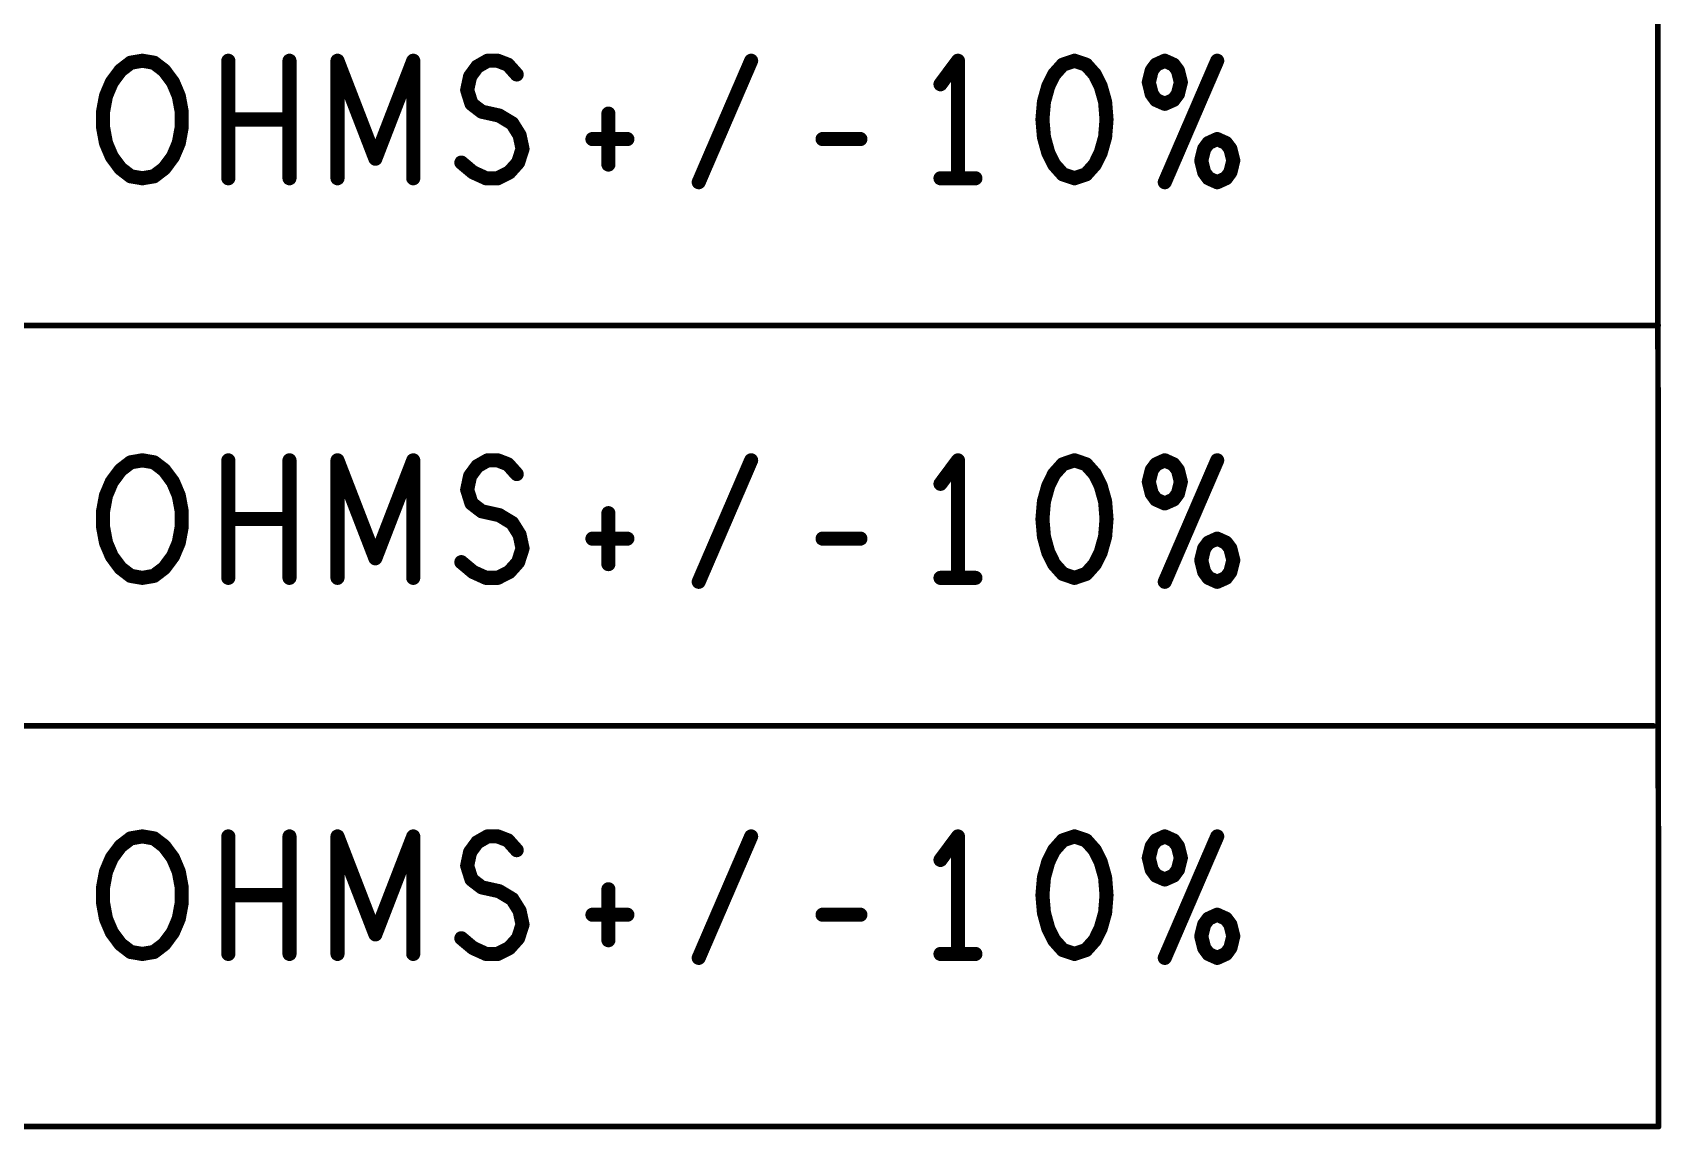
# Model space of a CAD drawing. Extents: x -14.2 to 19.9, y -5.2 to 16.9.
# Drawn here: x -3.717 to -1.984, y -0.942 to 0.225 of the extents above; entities that cross this region are included whole.
import ezdxf

# ---------------------------------------------------------------- set-up
doc = ezdxf.new("R2010")
doc.units = 0
doc.layers.get('0').update_dxf_attribs({"linetype": 'CONTINUOUS'})
doc.layers.add('FAB', color=2, linetype='CONTINUOUS')

# ---------------------------------------------------------------- blocks, each defined once
blk = doc.blocks.new('ROUND_1')
at = {"const_width": 0.003}
blk.add_lwpolyline([(-0.0015, 0, 1), (0.0015, 0, 1)], format="xyb", close=True, dxfattribs=at)
blk = doc.blocks.new('ROUND_105')
at = {"const_width": 0.0075}
blk.add_lwpolyline([(-0.00375, 0, 1), (0.00375, 0, 1)], format="xyb", close=True, dxfattribs=at)

msp = doc.modelspace()

# ---------------------------------------------------------------- linework, layer by layer
at = {"layer": 'FAB'}
for points, const_width in [([(-1.9887, 1.2985), (-1.987, -0.9385)], 0.006), ([(-3.6331, 0.1722), (-3.6238, 0.1847)], 0.015), ([(-3.6238, 0.1847), (-3.613, 0.193)], 0.015), ([(-3.613, 0.193), (-3.6006, 0.1951)], 0.015), ([(-3.6006, 0.1951), (-3.5882, 0.193)], 0.015), ([(-3.5882, 0.193), (-3.5773, 0.1847)], 0.015), ([(-3.5773, 0.1847), (-3.568, 0.1722)], 0.015), ([(-3.5091, 0.0701), (-3.5091, 0.1951)], 0.015), ([(-3.444, 0.1951), (-3.444, 0.0701)], 0.015), ([(-3.3929, 0.0701), (-3.3929, 0.1951)], 0.015), ([(-3.3929, 0.1951), (-3.3526, 0.0909)], 0.015), ([(-3.3526, 0.0909), (-3.3123, 0.1951)], 0.015), ([(-3.3123, 0.1951), (-3.3123, 0.0701)], 0.015), ([(-3.2518, 0.1784), (-3.2441, 0.1889)], 0.015), ([(-3.2441, 0.1889), (-3.2332, 0.1951)], 0.015), ([(-3.2332, 0.1951), (-3.2224, 0.1951)], 0.015), ([(-3.2224, 0.1951), (-3.2115, 0.1909)], 0.015), ([(-3.2115, 0.1909), (-3.2022, 0.1805)], 0.015), ([(-3.0085, 0.0659), (-2.9527, 0.1951)], 0.015), ([(-2.7326, 0.1951), (-2.7512, 0.1701)], 0.015), ([(-2.7326, 0.0701), (-2.7326, 0.1951)], 0.015), ([(-2.621, 0.1909), (-2.6303, 0.1805)], 0.015), ([(-2.6086, 0.1951), (-2.621, 0.1909)], 0.015), ([(-2.5962, 0.1909), (-2.6086, 0.1951)], 0.015), ([(-2.5869, 0.1805), (-2.5962, 0.1909)], 0.015), ([(-2.5264, 0.1847), (-2.5295, 0.1722)], 0.015), ([(-2.5218, 0.1909), (-2.5264, 0.1847)], 0.015), ([(-2.5125, 0.1951), (-2.5218, 0.1909)], 0.015), ([(-2.5125, 0.0659), (-2.4567, 0.1951)], 0.015), ([(-2.5032, 0.1909), (-2.5125, 0.1951)], 0.015), ([(-2.4985, 0.1847), (-2.5032, 0.1909)], 0.015), ([(-2.4954, 0.1722), (-2.4985, 0.1847)], 0.015), ([(-3.6393, 0.1576), (-3.6331, 0.1722)], 0.015), ([(-3.568, 0.1722), (-3.5618, 0.1576)], 0.015), ([(-3.2549, 0.1639), (-3.2518, 0.1784)], 0.015), ([(-2.6365, 0.168), (-2.6411, 0.1514)], 0.015), ([(-2.6303, 0.1805), (-2.6365, 0.168)], 0.015), ([(-2.5807, 0.168), (-2.5869, 0.1805)], 0.015), ([(-2.576, 0.1514), (-2.5807, 0.168)], 0.015), ([(-2.5295, 0.1722), (-2.5264, 0.1597)], 0.015), ([(-2.4985, 0.1597), (-2.4954, 0.1722)], 0.015), ([(-3.6424, 0.1409), (-3.6393, 0.1576)], 0.015), ([(-3.5618, 0.1576), (-3.5587, 0.1409)], 0.015), ([(-3.2503, 0.1493), (-3.2549, 0.1639)], 0.015), ([(-3.2394, 0.1409), (-3.2503, 0.1493)], 0.015), ([(-2.6411, 0.1514), (-2.6427, 0.1326)], 0.015), ([(-2.5745, 0.1326), (-2.576, 0.1514)], 0.015), ([(-2.5264, 0.1597), (-2.5218, 0.1534)], 0.015), ([(-2.5218, 0.1534), (-2.5125, 0.1493)], 0.015), ([(-2.5125, 0.1493), (-2.5032, 0.1534)], 0.015), ([(-2.5032, 0.1534), (-2.4985, 0.1597)], 0.015), ([(-3.6424, 0.1243), (-3.6424, 0.1409)], 0.015), ([(-3.5587, 0.1409), (-3.5587, 0.1243)], 0.015), ([(-3.444, 0.1326), (-3.5091, 0.1326)], 0.015), ([(-3.2208, 0.1368), (-3.2394, 0.1409)], 0.015), ([(-3.2069, 0.1284), (-3.2208, 0.1368)], 0.015), ([(-3.1046, 0.1389), (-3.1046, 0.0847)], 0.015), ([(-2.6427, 0.1326), (-2.6411, 0.1139)], 0.015), ([(-2.576, 0.1139), (-2.5745, 0.1326)], 0.015), ([(-3.6393, 0.1076), (-3.6424, 0.1243)], 0.015), ([(-3.5587, 0.1243), (-3.5618, 0.1076)], 0.015), ([(-3.1991, 0.1159), (-3.2069, 0.1284)], 0.015), ([(-3.196, 0.1014), (-3.1991, 0.1159)], 0.015), ([(-2.6411, 0.1139), (-2.6365, 0.0972)], 0.015), ([(-2.5807, 0.0972), (-2.576, 0.1139)], 0.015), ([(-3.6331, 0.093), (-3.6393, 0.1076)], 0.015), ([(-3.5618, 0.1076), (-3.568, 0.093)], 0.015), ([(-3.2007, 0.0868), (-3.196, 0.1014)], 0.015), ([(-3.1216, 0.1118), (-3.0844, 0.1118)], 0.015), ([(-2.8767, 0.1118), (-2.8364, 0.1118)], 0.015), ([(-2.6365, 0.0972), (-2.6303, 0.0847)], 0.015), ([(-2.5869, 0.0847), (-2.5807, 0.0972)], 0.015), ([(-2.4706, 0.1014), (-2.4737, 0.0889)], 0.015), ([(-2.466, 0.1076), (-2.4706, 0.1014)], 0.015), ([(-2.4567, 0.1118), (-2.466, 0.1076)], 0.015), ([(-2.4474, 0.1076), (-2.4567, 0.1118)], 0.015), ([(-2.4427, 0.1014), (-2.4474, 0.1076)], 0.015), ([(-2.4396, 0.0889), (-2.4427, 0.1014)], 0.015), ([(-3.6238, 0.0805), (-3.6331, 0.093)], 0.015), ([(-3.613, 0.0722), (-3.6238, 0.0805)], 0.015), ([(-3.5773, 0.0805), (-3.5882, 0.0722)], 0.015), ([(-3.568, 0.093), (-3.5773, 0.0805)], 0.015), ([(-3.2611, 0.0868), (-3.2487, 0.0764)], 0.015), ([(-3.21, 0.0764), (-3.2007, 0.0868)], 0.015), ([(-2.6303, 0.0847), (-2.621, 0.0743)], 0.015), ([(-2.5962, 0.0743), (-2.5869, 0.0847)], 0.015), ([(-2.4737, 0.0889), (-2.4706, 0.0764)], 0.015), ([(-2.4427, 0.0764), (-2.4396, 0.0889)], 0.015), ([(-3.6006, 0.0701), (-3.613, 0.0722)], 0.015), ([(-3.5882, 0.0722), (-3.6006, 0.0701)], 0.015), ([(-3.2487, 0.0764), (-3.2348, 0.0701)], 0.015), ([(-3.2348, 0.0701), (-3.2224, 0.0701)], 0.015), ([(-3.2224, 0.0701), (-3.21, 0.0764)], 0.015), ([(-2.7512, 0.0701), (-2.714, 0.0701)], 0.015), ([(-2.621, 0.0743), (-2.6086, 0.0701)], 0.015), ([(-2.6086, 0.0701), (-2.5962, 0.0743)], 0.015), ([(-2.4706, 0.0764), (-2.466, 0.0701)], 0.015), ([(-2.466, 0.0701), (-2.4567, 0.0659)], 0.015), ([(-2.4567, 0.0659), (-2.4474, 0.0701)], 0.015), ([(-2.4474, 0.0701), (-2.4427, 0.0764)], 0.015), ([(-12.4174, -0.0864), (-1.9874, -0.0864)], 0.006), ([(-3.6238, -0.2403), (-3.613, -0.232)], 0.015), ([(-3.613, -0.232), (-3.6006, -0.2299)], 0.015), ([(-3.6006, -0.2299), (-3.5882, -0.232)], 0.015), ([(-3.5882, -0.232), (-3.5773, -0.2403)], 0.015), ([(-3.5091, -0.3549), (-3.5091, -0.2299)], 0.015), ([(-3.444, -0.2299), (-3.444, -0.3549)], 0.015), ([(-3.3929, -0.3549), (-3.3929, -0.2299)], 0.015), ([(-3.3929, -0.2299), (-3.3526, -0.3341)], 0.015), ([(-3.3526, -0.3341), (-3.3123, -0.2299)], 0.015), ([(-3.3123, -0.2299), (-3.3123, -0.3549)], 0.015), ([(-3.2441, -0.2361), (-3.2332, -0.2299)], 0.015), ([(-3.2332, -0.2299), (-3.2224, -0.2299)], 0.015), ([(-3.2224, -0.2299), (-3.2115, -0.2341)], 0.015), ([(-3.0085, -0.3591), (-2.9527, -0.2299)], 0.015), ([(-2.7326, -0.2299), (-2.7512, -0.2549)], 0.015), ([(-2.7326, -0.3549), (-2.7326, -0.2299)], 0.015), ([(-2.6086, -0.2299), (-2.621, -0.2341)], 0.015), ([(-2.5962, -0.2341), (-2.6086, -0.2299)], 0.015), ([(-2.5125, -0.2299), (-2.5218, -0.2341)], 0.015), ([(-2.5125, -0.3591), (-2.4567, -0.2299)], 0.015), ([(-2.5032, -0.2341), (-2.5125, -0.2299)], 0.015), ([(-3.6331, -0.2528), (-3.6238, -0.2403)], 0.015), ([(-3.5773, -0.2403), (-3.568, -0.2528)], 0.015), ([(-3.2549, -0.2611), (-3.2518, -0.2466)], 0.015), ([(-3.2518, -0.2466), (-3.2441, -0.2361)], 0.015), ([(-3.2115, -0.2341), (-3.2022, -0.2445)], 0.015), ([(-2.6303, -0.2445), (-2.6365, -0.257)], 0.015), ([(-2.621, -0.2341), (-2.6303, -0.2445)], 0.015), ([(-2.5869, -0.2445), (-2.5962, -0.2341)], 0.015), ([(-2.5807, -0.257), (-2.5869, -0.2445)], 0.015), ([(-2.5264, -0.2403), (-2.5295, -0.2528)], 0.015), ([(-2.5218, -0.2341), (-2.5264, -0.2403)], 0.015), ([(-2.4985, -0.2403), (-2.5032, -0.2341)], 0.015), ([(-2.4954, -0.2528), (-2.4985, -0.2403)], 0.015), ([(-3.6424, -0.2841), (-3.6393, -0.2674)], 0.015), ([(-3.6393, -0.2674), (-3.6331, -0.2528)], 0.015), ([(-3.568, -0.2528), (-3.5618, -0.2674)], 0.015), ([(-3.5618, -0.2674), (-3.5587, -0.2841)], 0.015), ([(-3.2503, -0.2757), (-3.2549, -0.2611)], 0.015), ([(-2.6365, -0.257), (-2.6411, -0.2736)], 0.015), ([(-2.576, -0.2736), (-2.5807, -0.257)], 0.015), ([(-2.5295, -0.2528), (-2.5264, -0.2653)], 0.015), ([(-2.5264, -0.2653), (-2.5218, -0.2716)], 0.015), ([(-2.5032, -0.2716), (-2.4985, -0.2653)], 0.015), ([(-2.4985, -0.2653), (-2.4954, -0.2528)], 0.015), ([(-3.6424, -0.3007), (-3.6424, -0.2841)], 0.015), ([(-3.5587, -0.2841), (-3.5587, -0.3007)], 0.015), ([(-3.2394, -0.2841), (-3.2503, -0.2757)], 0.015), ([(-3.2208, -0.2882), (-3.2394, -0.2841)], 0.015), ([(-2.6411, -0.2736), (-2.6427, -0.2924)], 0.015), ([(-2.5745, -0.2924), (-2.576, -0.2736)], 0.015), ([(-2.5218, -0.2716), (-2.5125, -0.2757)], 0.015), ([(-2.5125, -0.2757), (-2.5032, -0.2716)], 0.015), ([(-3.6393, -0.3174), (-3.6424, -0.3007)], 0.015), ([(-3.5587, -0.3007), (-3.5618, -0.3174)], 0.015), ([(-3.444, -0.2924), (-3.5091, -0.2924)], 0.015), ([(-3.2069, -0.2966), (-3.2208, -0.2882)], 0.015), ([(-3.1991, -0.3091), (-3.2069, -0.2966)], 0.015), ([(-3.1046, -0.2861), (-3.1046, -0.3403)], 0.015), ([(-2.6427, -0.2924), (-2.6411, -0.3111)], 0.015), ([(-2.576, -0.3111), (-2.5745, -0.2924)], 0.015), ([(-3.6331, -0.332), (-3.6393, -0.3174)], 0.015), ([(-3.5618, -0.3174), (-3.568, -0.332)], 0.015), ([(-3.196, -0.3236), (-3.1991, -0.3091)], 0.015), ([(-3.1216, -0.3132), (-3.0844, -0.3132)], 0.015), ([(-2.8767, -0.3132), (-2.8364, -0.3132)], 0.015), ([(-2.6411, -0.3111), (-2.6365, -0.3278)], 0.015), ([(-2.5807, -0.3278), (-2.576, -0.3111)], 0.015), ([(-2.466, -0.3174), (-2.4706, -0.3236)], 0.015), ([(-2.4567, -0.3132), (-2.466, -0.3174)], 0.015), ([(-2.4474, -0.3174), (-2.4567, -0.3132)], 0.015), ([(-2.4427, -0.3236), (-2.4474, -0.3174)], 0.015), ([(-3.6238, -0.3445), (-3.6331, -0.332)], 0.015), ([(-3.568, -0.332), (-3.5773, -0.3445)], 0.015), ([(-3.2007, -0.3382), (-3.196, -0.3236)], 0.015), ([(-2.6365, -0.3278), (-2.6303, -0.3403)], 0.015), ([(-2.5869, -0.3403), (-2.5807, -0.3278)], 0.015), ([(-2.4706, -0.3236), (-2.4737, -0.3361)], 0.015), ([(-2.4737, -0.3361), (-2.4706, -0.3486)], 0.015), ([(-2.4396, -0.3361), (-2.4427, -0.3236)], 0.015), ([(-2.4427, -0.3486), (-2.4396, -0.3361)], 0.015), ([(-3.613, -0.3528), (-3.6238, -0.3445)], 0.015), ([(-3.6006, -0.3549), (-3.613, -0.3528)], 0.015), ([(-3.5882, -0.3528), (-3.6006, -0.3549)], 0.015), ([(-3.5773, -0.3445), (-3.5882, -0.3528)], 0.015), ([(-3.2611, -0.3382), (-3.2487, -0.3486)], 0.015), ([(-3.2487, -0.3486), (-3.2348, -0.3549)], 0.015), ([(-3.2224, -0.3549), (-3.21, -0.3486)], 0.015), ([(-3.21, -0.3486), (-3.2007, -0.3382)], 0.015), ([(-2.6303, -0.3403), (-2.621, -0.3507)], 0.015), ([(-2.621, -0.3507), (-2.6086, -0.3549)], 0.015), ([(-2.6086, -0.3549), (-2.5962, -0.3507)], 0.015), ([(-2.5962, -0.3507), (-2.5869, -0.3403)], 0.015), ([(-2.4706, -0.3486), (-2.466, -0.3549)], 0.015), ([(-2.4474, -0.3549), (-2.4427, -0.3486)], 0.015), ([(-3.2348, -0.3549), (-3.2224, -0.3549)], 0.015), ([(-2.7512, -0.3549), (-2.714, -0.3549)], 0.015), ([(-2.466, -0.3549), (-2.4567, -0.3591)], 0.015), ([(-2.4567, -0.3591), (-2.4474, -0.3549)], 0.015), ([(-12.4174, -0.5124), (-1.9924, -0.5124)], 0.006), ([(-3.613, -0.632), (-3.6006, -0.6299)], 0.015), ([(-3.6006, -0.6299), (-3.5882, -0.632)], 0.015), ([(-3.5091, -0.7549), (-3.5091, -0.6299)], 0.015), ([(-3.444, -0.6299), (-3.444, -0.7549)], 0.015), ([(-3.3929, -0.7549), (-3.3929, -0.6299)], 0.015), ([(-3.3929, -0.6299), (-3.3526, -0.7341)], 0.015), ([(-3.3526, -0.7341), (-3.3123, -0.6299)], 0.015), ([(-3.3123, -0.6299), (-3.3123, -0.7549)], 0.015), ([(-3.2441, -0.6361), (-3.2332, -0.6299)], 0.015), ([(-3.2332, -0.6299), (-3.2224, -0.6299)], 0.015), ([(-3.2224, -0.6299), (-3.2115, -0.6341)], 0.015), ([(-3.0085, -0.7591), (-2.9527, -0.6299)], 0.015), ([(-2.7326, -0.6299), (-2.7512, -0.6549)], 0.015), ([(-2.7326, -0.7549), (-2.7326, -0.6299)], 0.015), ([(-2.6086, -0.6299), (-2.621, -0.6341)], 0.015), ([(-2.5962, -0.6341), (-2.6086, -0.6299)], 0.015), ([(-2.5125, -0.6299), (-2.5218, -0.6341)], 0.015), ([(-2.5125, -0.7591), (-2.4567, -0.6299)], 0.015), ([(-2.5032, -0.6341), (-2.5125, -0.6299)], 0.015), ([(-3.6331, -0.6528), (-3.6238, -0.6403)], 0.015), ([(-3.6238, -0.6403), (-3.613, -0.632)], 0.015), ([(-3.5882, -0.632), (-3.5773, -0.6403)], 0.015), ([(-3.5773, -0.6403), (-3.568, -0.6528)], 0.015), ([(-3.2549, -0.6611), (-3.2518, -0.6466)], 0.015), ([(-3.2518, -0.6466), (-3.2441, -0.6361)], 0.015), ([(-3.2115, -0.6341), (-3.2022, -0.6445)], 0.015), ([(-2.6303, -0.6445), (-2.6365, -0.657)], 0.015), ([(-2.621, -0.6341), (-2.6303, -0.6445)], 0.015), ([(-2.5869, -0.6445), (-2.5962, -0.6341)], 0.015), ([(-2.5807, -0.657), (-2.5869, -0.6445)], 0.015), ([(-2.5264, -0.6403), (-2.5295, -0.6528)], 0.015), ([(-2.5218, -0.6341), (-2.5264, -0.6403)], 0.015), ([(-2.4985, -0.6403), (-2.5032, -0.6341)], 0.015), ([(-2.4954, -0.6528), (-2.4985, -0.6403)], 0.015), ([(-3.6393, -0.6674), (-3.6331, -0.6528)], 0.015), ([(-3.568, -0.6528), (-3.5618, -0.6674)], 0.015), ([(-3.2503, -0.6757), (-3.2549, -0.6611)], 0.015), ([(-2.6365, -0.657), (-2.6411, -0.6736)], 0.015), ([(-2.576, -0.6736), (-2.5807, -0.657)], 0.015), ([(-2.5295, -0.6528), (-2.5264, -0.6653)], 0.015), ([(-2.5264, -0.6653), (-2.5218, -0.6716)], 0.015), ([(-2.5032, -0.6716), (-2.4985, -0.6653)], 0.015), ([(-2.4985, -0.6653), (-2.4954, -0.6528)], 0.015), ([(-3.6424, -0.6841), (-3.6393, -0.6674)], 0.015), ([(-3.5618, -0.6674), (-3.5587, -0.6841)], 0.015), ([(-3.2394, -0.6841), (-3.2503, -0.6757)], 0.015), ([(-2.6411, -0.6736), (-2.6427, -0.6924)], 0.015), ([(-2.5745, -0.6924), (-2.576, -0.6736)], 0.015), ([(-2.5218, -0.6716), (-2.5125, -0.6757)], 0.015), ([(-2.5125, -0.6757), (-2.5032, -0.6716)], 0.015), ([(-3.6424, -0.7007), (-3.6424, -0.6841)], 0.015), ([(-3.6393, -0.7174), (-3.6424, -0.7007)], 0.015), ([(-3.5587, -0.7007), (-3.5618, -0.7174)], 0.015), ([(-3.5587, -0.6841), (-3.5587, -0.7007)], 0.015), ([(-3.444, -0.6924), (-3.5091, -0.6924)], 0.015), ([(-3.2208, -0.6882), (-3.2394, -0.6841)], 0.015), ([(-3.2069, -0.6966), (-3.2208, -0.6882)], 0.015), ([(-3.1991, -0.7091), (-3.2069, -0.6966)], 0.015), ([(-3.1046, -0.6861), (-3.1046, -0.7403)], 0.015), ([(-2.6427, -0.6924), (-2.6411, -0.7111)], 0.015), ([(-2.576, -0.7111), (-2.5745, -0.6924)], 0.015), ([(-3.6331, -0.732), (-3.6393, -0.7174)], 0.015), ([(-3.5618, -0.7174), (-3.568, -0.732)], 0.015), ([(-3.196, -0.7236), (-3.1991, -0.7091)], 0.015), ([(-3.1216, -0.7132), (-3.0844, -0.7132)], 0.015), ([(-2.8767, -0.7132), (-2.8364, -0.7132)], 0.015), ([(-2.6411, -0.7111), (-2.6365, -0.7278)], 0.015), ([(-2.5807, -0.7278), (-2.576, -0.7111)], 0.015), ([(-2.466, -0.7174), (-2.4706, -0.7236)], 0.015), ([(-2.4567, -0.7132), (-2.466, -0.7174)], 0.015), ([(-2.4474, -0.7174), (-2.4567, -0.7132)], 0.015), ([(-2.4427, -0.7236), (-2.4474, -0.7174)], 0.015), ([(-3.6238, -0.7445), (-3.6331, -0.732)], 0.015), ([(-3.568, -0.732), (-3.5773, -0.7445)], 0.015), ([(-3.2007, -0.7382), (-3.196, -0.7236)], 0.015), ([(-2.6365, -0.7278), (-2.6303, -0.7403)], 0.015), ([(-2.5869, -0.7403), (-2.5807, -0.7278)], 0.015), ([(-2.4706, -0.7236), (-2.4737, -0.7361)], 0.015), ([(-2.4396, -0.7361), (-2.4427, -0.7236)], 0.015), ([(-3.613, -0.7528), (-3.6238, -0.7445)], 0.015), ([(-3.6006, -0.7549), (-3.613, -0.7528)], 0.015), ([(-3.5882, -0.7528), (-3.6006, -0.7549)], 0.015), ([(-3.5773, -0.7445), (-3.5882, -0.7528)], 0.015), ([(-3.2611, -0.7382), (-3.2487, -0.7486)], 0.015), ([(-3.2487, -0.7486), (-3.2348, -0.7549)], 0.015), ([(-3.2224, -0.7549), (-3.21, -0.7486)], 0.015), ([(-3.21, -0.7486), (-3.2007, -0.7382)], 0.015), ([(-2.6303, -0.7403), (-2.621, -0.7507)], 0.015), ([(-2.621, -0.7507), (-2.6086, -0.7549)], 0.015), ([(-2.6086, -0.7549), (-2.5962, -0.7507)], 0.015), ([(-2.5962, -0.7507), (-2.5869, -0.7403)], 0.015), ([(-2.4737, -0.7361), (-2.4706, -0.7486)], 0.015), ([(-2.4706, -0.7486), (-2.466, -0.7549)], 0.015), ([(-2.4474, -0.7549), (-2.4427, -0.7486)], 0.015), ([(-2.4427, -0.7486), (-2.4396, -0.7361)], 0.015), ([(-3.2348, -0.7549), (-3.2224, -0.7549)], 0.015), ([(-2.7512, -0.7549), (-2.714, -0.7549)], 0.015), ([(-2.466, -0.7549), (-2.4567, -0.7591)], 0.015), ([(-2.4567, -0.7591), (-2.4474, -0.7549)], 0.015), ([(-12.4144, -0.9384), (-1.9874, -0.9384)], 0.006)]:
    msp.add_lwpolyline(points, dxfattribs=dict(at, const_width=const_width))

# ---------------------------------------------------------------- block references
for name, p in [('ROUND_105', (-3.6238, 0.1847)), ('ROUND_105', (-3.6238, 0.1847)), ('ROUND_105', (-3.613, 0.193)), ('ROUND_105', (-3.613, 0.193)), ('ROUND_105', (-3.6006, 0.1951)), ('ROUND_105', (-3.6006, 0.1951)), ('ROUND_105', (-3.5882, 0.193)), ('ROUND_105', (-3.5882, 0.193)), ('ROUND_105', (-3.5773, 0.1847)), ('ROUND_105', (-3.5773, 0.1847)), ('ROUND_105', (-3.5091, 0.1951)), ('ROUND_105', (-3.444, 0.1951)), ('ROUND_105', (-3.3929, 0.1951)), ('ROUND_105', (-3.3929, 0.1951)), ('ROUND_105', (-3.3123, 0.1951)), ('ROUND_105', (-3.3123, 0.1951)), ('ROUND_105', (-3.2441, 0.1889)), ('ROUND_105', (-3.2441, 0.1889)), ('ROUND_105', (-3.2332, 0.1951)), ('ROUND_105', (-3.2332, 0.1951)), ('ROUND_105', (-3.2224, 0.1951)), ('ROUND_105', (-3.2224, 0.1951)), ('ROUND_105', (-3.2115, 0.1909)), ('ROUND_105', (-3.2115, 0.1909)), ('ROUND_105', (-2.9527, 0.1951)), ('ROUND_105', (-2.7326, 0.1951)), ('ROUND_105', (-2.7326, 0.1951)), ('ROUND_105', (-2.621, 0.1909)), ('ROUND_105', (-2.621, 0.1909)), ('ROUND_105', (-2.6086, 0.1951)), ('ROUND_105', (-2.6086, 0.1951)), ('ROUND_105', (-2.5962, 0.1909)), ('ROUND_105', (-2.5962, 0.1909)), ('ROUND_105', (-2.5264, 0.1847)), ('ROUND_105', (-2.5264, 0.1847)), ('ROUND_105', (-2.5218, 0.1909)), ('ROUND_105', (-2.5218, 0.1909)), ('ROUND_105', (-2.5125, 0.1951)), ('ROUND_105', (-2.5125, 0.1951)), ('ROUND_105', (-2.5032, 0.1909)), ('ROUND_105', (-2.5032, 0.1909)), ('ROUND_105', (-2.4985, 0.1847)), ('ROUND_105', (-2.4985, 0.1847)), ('ROUND_105', (-2.4567, 0.1951)), ('ROUND_105', (-3.6331, 0.1722)), ('ROUND_105', (-3.6331, 0.1722)), ('ROUND_105', (-3.568, 0.1722)), ('ROUND_105', (-3.568, 0.1722)), ('ROUND_105', (-3.2518, 0.1784)), ('ROUND_105', (-3.2518, 0.1784)), ('ROUND_105', (-3.2022, 0.1805)), ('ROUND_105', (-2.7512, 0.1701)), ('ROUND_105', (-2.6365, 0.168)), ('ROUND_105', (-2.6365, 0.168)), ('ROUND_105', (-2.6303, 0.1805)), ('ROUND_105', (-2.6303, 0.1805)), ('ROUND_105', (-2.5869, 0.1805)), ('ROUND_105', (-2.5869, 0.1805)), ('ROUND_105', (-2.5807, 0.168)), ('ROUND_105', (-2.5807, 0.168)), ('ROUND_105', (-2.5295, 0.1722)), ('ROUND_105', (-2.5295, 0.1722)), ('ROUND_105', (-2.4954, 0.1722)), ('ROUND_105', (-2.4954, 0.1722)), ('ROUND_105', (-3.6393, 0.1576)), ('ROUND_105', (-3.6393, 0.1576)), ('ROUND_105', (-3.5618, 0.1576)), ('ROUND_105', (-3.5618, 0.1576)), ('ROUND_105', (-3.2549, 0.1639)), ('ROUND_105', (-3.2549, 0.1639)), ('ROUND_105', (-3.2503, 0.1493)), ('ROUND_105', (-3.2503, 0.1493)), ('ROUND_105', (-2.6411, 0.1514)), ('ROUND_105', (-2.6411, 0.1514)), ('ROUND_105', (-2.576, 0.1514)), ('ROUND_105', (-2.576, 0.1514)), ('ROUND_105', (-2.5264, 0.1597)), ('ROUND_105', (-2.5264, 0.1597)), ('ROUND_105', (-2.5218, 0.1534)), ('ROUND_105', (-2.5218, 0.1534)), ('ROUND_105', (-2.5125, 0.1493)), ('ROUND_105', (-2.5125, 0.1493)), ('ROUND_105', (-2.5032, 0.1534)), ('ROUND_105', (-2.5032, 0.1534)), ('ROUND_105', (-2.4985, 0.1597)), ('ROUND_105', (-2.4985, 0.1597)), ('ROUND_105', (-3.6424, 0.1409)), ('ROUND_105', (-3.6424, 0.1409)), ('ROUND_105', (-3.5587, 0.1409)), ('ROUND_105', (-3.5587, 0.1409)), ('ROUND_105', (-3.5091, 0.1326)), ('ROUND_105', (-3.444, 0.1326)), ('ROUND_105', (-3.2394, 0.1409)), ('ROUND_105', (-3.2394, 0.1409)), ('ROUND_105', (-3.2208, 0.1368)), ('ROUND_105', (-3.2208, 0.1368)), ('ROUND_105', (-3.1046, 0.1389)), ('ROUND_105', (-2.6427, 0.1326)), ('ROUND_105', (-2.6427, 0.1326)), ('ROUND_105', (-2.5745, 0.1326)), ('ROUND_105', (-2.5745, 0.1326)), ('ROUND_105', (-3.6424, 0.1243)), ('ROUND_105', (-3.6424, 0.1243)), ('ROUND_105', (-3.5587, 0.1243)), ('ROUND_105', (-3.5587, 0.1243)), ('ROUND_105', (-3.2069, 0.1284)), ('ROUND_105', (-3.2069, 0.1284)), ('ROUND_105', (-3.1991, 0.1159)), ('ROUND_105', (-3.1991, 0.1159)), ('ROUND_105', (-2.6411, 0.1139)), ('ROUND_105', (-2.6411, 0.1139)), ('ROUND_105', (-2.576, 0.1139)), ('ROUND_105', (-2.576, 0.1139)), ('ROUND_105', (-3.6393, 0.1076)), ('ROUND_105', (-3.6393, 0.1076)), ('ROUND_105', (-3.5618, 0.1076)), ('ROUND_105', (-3.5618, 0.1076)), ('ROUND_105', (-3.196, 0.1014)), ('ROUND_105', (-3.196, 0.1014)), ('ROUND_105', (-3.1216, 0.1118)), ('ROUND_105', (-3.0844, 0.1118)), ('ROUND_105', (-2.8767, 0.1118)), ('ROUND_105', (-2.8364, 0.1118)), ('ROUND_105', (-2.6365, 0.0972)), ('ROUND_105', (-2.6365, 0.0972)), ('ROUND_105', (-2.5807, 0.0972)), ('ROUND_105', (-2.5807, 0.0972)), ('ROUND_105', (-2.4706, 0.1014)), ('ROUND_105', (-2.4706, 0.1014)), ('ROUND_105', (-2.466, 0.1076)), ('ROUND_105', (-2.466, 0.1076)), ('ROUND_105', (-2.4567, 0.1118)), ('ROUND_105', (-2.4567, 0.1118)), ('ROUND_105', (-2.4474, 0.1076)), ('ROUND_105', (-2.4474, 0.1076)), ('ROUND_105', (-2.4427, 0.1014)), ('ROUND_105', (-2.4427, 0.1014)), ('ROUND_105', (-3.6331, 0.093)), ('ROUND_105', (-3.6331, 0.093)), ('ROUND_105', (-3.6238, 0.0805)), ('ROUND_105', (-3.6238, 0.0805)), ('ROUND_105', (-3.5773, 0.0805)), ('ROUND_105', (-3.5773, 0.0805)), ('ROUND_105', (-3.568, 0.093)), ('ROUND_105', (-3.568, 0.093)), ('ROUND_105', (-3.3526, 0.0909)), ('ROUND_105', (-3.3526, 0.0909)), ('ROUND_105', (-3.2611, 0.0868)), ('ROUND_105', (-3.2007, 0.0868)), ('ROUND_105', (-3.2007, 0.0868)), ('ROUND_105', (-3.1046, 0.0847)), ('ROUND_105', (-2.6303, 0.0847)), ('ROUND_105', (-2.6303, 0.0847)), ('ROUND_105', (-2.5869, 0.0847)), ('ROUND_105', (-2.5869, 0.0847)), ('ROUND_105', (-2.4737, 0.0889)), ('ROUND_105', (-2.4737, 0.0889)), ('ROUND_105', (-2.4396, 0.0889)), ('ROUND_105', (-2.4396, 0.0889)), ('ROUND_105', (-3.613, 0.0722)), ('ROUND_105', (-3.613, 0.0722)), ('ROUND_105', (-3.6006, 0.0701)), ('ROUND_105', (-3.6006, 0.0701)), ('ROUND_105', (-3.5882, 0.0722)), ('ROUND_105', (-3.5882, 0.0722)), ('ROUND_105', (-3.5091, 0.0701)), ('ROUND_105', (-3.444, 0.0701)), ('ROUND_105', (-3.3929, 0.0701)), ('ROUND_105', (-3.3123, 0.0701)), ('ROUND_105', (-3.2487, 0.0764)), ('ROUND_105', (-3.2487, 0.0764)), ('ROUND_105', (-3.2348, 0.0701)), ('ROUND_105', (-3.2348, 0.0701)), ('ROUND_105', (-3.2224, 0.0701)), ('ROUND_105', (-3.2224, 0.0701)), ('ROUND_105', (-3.21, 0.0764)), ('ROUND_105', (-3.21, 0.0764)), ('ROUND_105', (-3.0085, 0.0659)), ('ROUND_105', (-2.7512, 0.0701)), ('ROUND_105', (-2.7326, 0.0701)), ('ROUND_105', (-2.714, 0.0701)), ('ROUND_105', (-2.621, 0.0743)), ('ROUND_105', (-2.621, 0.0743)), ('ROUND_105', (-2.6086, 0.0701)), ('ROUND_105', (-2.6086, 0.0701)), ('ROUND_105', (-2.5962, 0.0743)), ('ROUND_105', (-2.5962, 0.0743)), ('ROUND_105', (-2.5125, 0.0659)), ('ROUND_105', (-2.4706, 0.0764)), ('ROUND_105', (-2.4706, 0.0764)), ('ROUND_105', (-2.466, 0.0701)), ('ROUND_105', (-2.466, 0.0701)), ('ROUND_105', (-2.4567, 0.0659)), ('ROUND_105', (-2.4567, 0.0659)), ('ROUND_105', (-2.4474, 0.0701)), ('ROUND_105', (-2.4474, 0.0701)), ('ROUND_105', (-2.4427, 0.0764)), ('ROUND_105', (-2.4427, 0.0764)), ('ROUND_1', (-1.9874, -0.0864)), ('ROUND_105', (-3.613, -0.232)), ('ROUND_105', (-3.613, -0.232)), ('ROUND_105', (-3.6006, -0.2299)), ('ROUND_105', (-3.6006, -0.2299)), ('ROUND_105', (-3.5882, -0.232)), ('ROUND_105', (-3.5882, -0.232)), ('ROUND_105', (-3.5091, -0.2299)), ('ROUND_105', (-3.444, -0.2299)), ('ROUND_105', (-3.3929, -0.2299)), ('ROUND_105', (-3.3929, -0.2299)), ('ROUND_105', (-3.3123, -0.2299)), ('ROUND_105', (-3.3123, -0.2299)), ('ROUND_105', (-3.2332, -0.2299)), ('ROUND_105', (-3.2332, -0.2299)), ('ROUND_105', (-3.2224, -0.2299)), ('ROUND_105', (-3.2224, -0.2299)), ('ROUND_105', (-2.9527, -0.2299)), ('ROUND_105', (-2.7326, -0.2299)), ('ROUND_105', (-2.7326, -0.2299)), ('ROUND_105', (-2.6086, -0.2299)), ('ROUND_105', (-2.6086, -0.2299)), ('ROUND_105', (-2.5125, -0.2299)), ('ROUND_105', (-2.5125, -0.2299)), ('ROUND_105', (-2.4567, -0.2299)), ('ROUND_105', (-3.6238, -0.2403)), ('ROUND_105', (-3.6238, -0.2403)), ('ROUND_105', (-3.5773, -0.2403)), ('ROUND_105', (-3.5773, -0.2403)), ('ROUND_105', (-3.2518, -0.2466)), ('ROUND_105', (-3.2518, -0.2466)), ('ROUND_105', (-3.2441, -0.2361)), ('ROUND_105', (-3.2441, -0.2361)), ('ROUND_105', (-3.2115, -0.2341)), ('ROUND_105', (-3.2115, -0.2341)), ('ROUND_105', (-3.2022, -0.2445)), ('ROUND_105', (-2.6303, -0.2445)), ('ROUND_105', (-2.6303, -0.2445)), ('ROUND_105', (-2.621, -0.2341)), ('ROUND_105', (-2.621, -0.2341)), ('ROUND_105', (-2.5962, -0.2341)), ('ROUND_105', (-2.5962, -0.2341)), ('ROUND_105', (-2.5869, -0.2445)), ('ROUND_105', (-2.5869, -0.2445)), ('ROUND_105', (-2.5264, -0.2403)), ('ROUND_105', (-2.5264, -0.2403)), ('ROUND_105', (-2.5218, -0.2341)), ('ROUND_105', (-2.5218, -0.2341)), ('ROUND_105', (-2.5032, -0.2341)), ('ROUND_105', (-2.5032, -0.2341)), ('ROUND_105', (-2.4985, -0.2403)), ('ROUND_105', (-2.4985, -0.2403)), ('ROUND_105', (-3.6393, -0.2674)), ('ROUND_105', (-3.6393, -0.2674)), ('ROUND_105', (-3.6331, -0.2528)), ('ROUND_105', (-3.6331, -0.2528)), ('ROUND_105', (-3.568, -0.2528)), ('ROUND_105', (-3.568, -0.2528)), ('ROUND_105', (-3.5618, -0.2674)), ('ROUND_105', (-3.5618, -0.2674)), ('ROUND_105', (-3.2549, -0.2611)), ('ROUND_105', (-3.2549, -0.2611)), ('ROUND_105', (-2.7512, -0.2549)), ('ROUND_105', (-2.6365, -0.257)), ('ROUND_105', (-2.6365, -0.257)), ('ROUND_105', (-2.5807, -0.257)), ('ROUND_105', (-2.5807, -0.257)), ('ROUND_105', (-2.5295, -0.2528)), ('ROUND_105', (-2.5295, -0.2528)), ('ROUND_105', (-2.5264, -0.2653)), ('ROUND_105', (-2.5264, -0.2653)), ('ROUND_105', (-2.4985, -0.2653)), ('ROUND_105', (-2.4985, -0.2653)), ('ROUND_105', (-2.4954, -0.2528)), ('ROUND_105', (-2.4954, -0.2528)), ('ROUND_105', (-3.6424, -0.2841)), ('ROUND_105', (-3.6424, -0.2841)), ('ROUND_105', (-3.5587, -0.2841)), ('ROUND_105', (-3.5587, -0.2841)), ('ROUND_105', (-3.2503, -0.2757)), ('ROUND_105', (-3.2503, -0.2757)), ('ROUND_105', (-3.2394, -0.2841)), ('ROUND_105', (-3.2394, -0.2841)), ('ROUND_105', (-2.6411, -0.2736)), ('ROUND_105', (-2.6411, -0.2736)), ('ROUND_105', (-2.576, -0.2736)), ('ROUND_105', (-2.576, -0.2736)), ('ROUND_105', (-2.5218, -0.2716)), ('ROUND_105', (-2.5218, -0.2716)), ('ROUND_105', (-2.5125, -0.2757)), ('ROUND_105', (-2.5125, -0.2757)), ('ROUND_105', (-2.5032, -0.2716)), ('ROUND_105', (-2.5032, -0.2716)), ('ROUND_105', (-3.6424, -0.3007)), ('ROUND_105', (-3.6424, -0.3007)), ('ROUND_105', (-3.5587, -0.3007)), ('ROUND_105', (-3.5587, -0.3007)), ('ROUND_105', (-3.5091, -0.2924)), ('ROUND_105', (-3.444, -0.2924)), ('ROUND_105', (-3.2208, -0.2882)), ('ROUND_105', (-3.2208, -0.2882)), ('ROUND_105', (-3.2069, -0.2966)), ('ROUND_105', (-3.2069, -0.2966)), ('ROUND_105', (-3.1046, -0.2861)), ('ROUND_105', (-2.6427, -0.2924)), ('ROUND_105', (-2.6427, -0.2924)), ('ROUND_105', (-2.5745, -0.2924)), ('ROUND_105', (-2.5745, -0.2924)), ('ROUND_105', (-3.6393, -0.3174)), ('ROUND_105', (-3.6393, -0.3174)), ('ROUND_105', (-3.5618, -0.3174)), ('ROUND_105', (-3.5618, -0.3174)), ('ROUND_105', (-3.1991, -0.3091)), ('ROUND_105', (-3.1991, -0.3091)), ('ROUND_105', (-3.1216, -0.3132)), ('ROUND_105', (-3.0844, -0.3132)), ('ROUND_105', (-2.8767, -0.3132)), ('ROUND_105', (-2.8364, -0.3132)), ('ROUND_105', (-2.6411, -0.3111)), ('ROUND_105', (-2.6411, -0.3111)), ('ROUND_105', (-2.576, -0.3111)), ('ROUND_105', (-2.576, -0.3111)), ('ROUND_105', (-2.466, -0.3174)), ('ROUND_105', (-2.466, -0.3174)), ('ROUND_105', (-2.4567, -0.3132)), ('ROUND_105', (-2.4567, -0.3132)), ('ROUND_105', (-2.4474, -0.3174)), ('ROUND_105', (-2.4474, -0.3174)), ('ROUND_105', (-3.6331, -0.332)), ('ROUND_105', (-3.6331, -0.332)), ('ROUND_105', (-3.568, -0.332)), ('ROUND_105', (-3.568, -0.332)), ('ROUND_105', (-3.3526, -0.3341)), ('ROUND_105', (-3.3526, -0.3341)), ('ROUND_105', (-3.196, -0.3236)), ('ROUND_105', (-3.196, -0.3236)), ('ROUND_105', (-2.6365, -0.3278)), ('ROUND_105', (-2.6365, -0.3278)), ('ROUND_105', (-2.5807, -0.3278)), ('ROUND_105', (-2.5807, -0.3278)), ('ROUND_105', (-2.4737, -0.3361)), ('ROUND_105', (-2.4737, -0.3361)), ('ROUND_105', (-2.4706, -0.3236)), ('ROUND_105', (-2.4706, -0.3236)), ('ROUND_105', (-2.4427, -0.3236)), ('ROUND_105', (-2.4427, -0.3236)), ('ROUND_105', (-2.4396, -0.3361)), ('ROUND_105', (-2.4396, -0.3361)), ('ROUND_105', (-3.6238, -0.3445)), ('ROUND_105', (-3.6238, -0.3445)), ('ROUND_105', (-3.613, -0.3528)), ('ROUND_105', (-3.613, -0.3528)), ('ROUND_105', (-3.5882, -0.3528)), ('ROUND_105', (-3.5882, -0.3528)), ('ROUND_105', (-3.5773, -0.3445)), ('ROUND_105', (-3.5773, -0.3445)), ('ROUND_105', (-3.2611, -0.3382)), ('ROUND_105', (-3.2487, -0.3486)), ('ROUND_105', (-3.2487, -0.3486)), ('ROUND_105', (-3.21, -0.3486)), ('ROUND_105', (-3.21, -0.3486)), ('ROUND_105', (-3.2007, -0.3382)), ('ROUND_105', (-3.2007, -0.3382)), ('ROUND_105', (-3.1046, -0.3403)), ('ROUND_105', (-2.6303, -0.3403)), ('ROUND_105', (-2.6303, -0.3403)), ('ROUND_105', (-2.621, -0.3507)), ('ROUND_105', (-2.621, -0.3507)), ('ROUND_105', (-2.5962, -0.3507)), ('ROUND_105', (-2.5962, -0.3507)), ('ROUND_105', (-2.5869, -0.3403)), ('ROUND_105', (-2.5869, -0.3403)), ('ROUND_105', (-2.4706, -0.3486)), ('ROUND_105', (-2.4706, -0.3486)), ('ROUND_105', (-2.4427, -0.3486)), ('ROUND_105', (-2.4427, -0.3486)), ('ROUND_105', (-3.6006, -0.3549)), ('ROUND_105', (-3.6006, -0.3549)), ('ROUND_105', (-3.5091, -0.3549)), ('ROUND_105', (-3.444, -0.3549)), ('ROUND_105', (-3.3929, -0.3549)), ('ROUND_105', (-3.3123, -0.3549)), ('ROUND_105', (-3.2348, -0.3549)), ('ROUND_105', (-3.2348, -0.3549)), ('ROUND_105', (-3.2224, -0.3549)), ('ROUND_105', (-3.2224, -0.3549)), ('ROUND_105', (-3.0085, -0.3591)), ('ROUND_105', (-2.7512, -0.3549)), ('ROUND_105', (-2.7326, -0.3549)), ('ROUND_105', (-2.714, -0.3549)), ('ROUND_105', (-2.6086, -0.3549)), ('ROUND_105', (-2.6086, -0.3549)), ('ROUND_105', (-2.5125, -0.3591)), ('ROUND_105', (-2.466, -0.3549)), ('ROUND_105', (-2.466, -0.3549)), ('ROUND_105', (-2.4567, -0.3591)), ('ROUND_105', (-2.4567, -0.3591)), ('ROUND_105', (-2.4474, -0.3549)), ('ROUND_105', (-2.4474, -0.3549)), ('ROUND_1', (-1.9924, -0.5124)), ('ROUND_105', (-3.6006, -0.6299)), ('ROUND_105', (-3.6006, -0.6299)), ('ROUND_105', (-3.5091, -0.6299)), ('ROUND_105', (-3.444, -0.6299)), ('ROUND_105', (-3.3929, -0.6299)), ('ROUND_105', (-3.3929, -0.6299)), ('ROUND_105', (-3.3123, -0.6299)), ('ROUND_105', (-3.3123, -0.6299)), ('ROUND_105', (-3.2332, -0.6299)), ('ROUND_105', (-3.2332, -0.6299)), ('ROUND_105', (-3.2224, -0.6299)), ('ROUND_105', (-3.2224, -0.6299)), ('ROUND_105', (-2.9527, -0.6299)), ('ROUND_105', (-2.7326, -0.6299)), ('ROUND_105', (-2.7326, -0.6299)), ('ROUND_105', (-2.6086, -0.6299)), ('ROUND_105', (-2.6086, -0.6299)), ('ROUND_105', (-2.5125, -0.6299)), ('ROUND_105', (-2.5125, -0.6299)), ('ROUND_105', (-2.4567, -0.6299)), ('ROUND_105', (-3.6238, -0.6403)), ('ROUND_105', (-3.6238, -0.6403)), ('ROUND_105', (-3.613, -0.632)), ('ROUND_105', (-3.613, -0.632)), ('ROUND_105', (-3.5882, -0.632)), ('ROUND_105', (-3.5882, -0.632)), ('ROUND_105', (-3.5773, -0.6403)), ('ROUND_105', (-3.5773, -0.6403)), ('ROUND_105', (-3.2518, -0.6466)), ('ROUND_105', (-3.2518, -0.6466)), ('ROUND_105', (-3.2441, -0.6361)), ('ROUND_105', (-3.2441, -0.6361)), ('ROUND_105', (-3.2115, -0.6341)), ('ROUND_105', (-3.2115, -0.6341)), ('ROUND_105', (-3.2022, -0.6445)), ('ROUND_105', (-2.6303, -0.6445)), ('ROUND_105', (-2.6303, -0.6445)), ('ROUND_105', (-2.621, -0.6341)), ('ROUND_105', (-2.621, -0.6341)), ('ROUND_105', (-2.5962, -0.6341)), ('ROUND_105', (-2.5962, -0.6341)), ('ROUND_105', (-2.5869, -0.6445)), ('ROUND_105', (-2.5869, -0.6445)), ('ROUND_105', (-2.5264, -0.6403)), ('ROUND_105', (-2.5264, -0.6403)), ('ROUND_105', (-2.5218, -0.6341)), ('ROUND_105', (-2.5218, -0.6341)), ('ROUND_105', (-2.5032, -0.6341)), ('ROUND_105', (-2.5032, -0.6341)), ('ROUND_105', (-2.4985, -0.6403)), ('ROUND_105', (-2.4985, -0.6403)), ('ROUND_105', (-3.6331, -0.6528)), ('ROUND_105', (-3.6331, -0.6528)), ('ROUND_105', (-3.568, -0.6528)), ('ROUND_105', (-3.568, -0.6528)), ('ROUND_105', (-3.2549, -0.6611)), ('ROUND_105', (-3.2549, -0.6611)), ('ROUND_105', (-2.7512, -0.6549)), ('ROUND_105', (-2.6365, -0.657)), ('ROUND_105', (-2.6365, -0.657)), ('ROUND_105', (-2.5807, -0.657)), ('ROUND_105', (-2.5807, -0.657)), ('ROUND_105', (-2.5295, -0.6528)), ('ROUND_105', (-2.5295, -0.6528)), ('ROUND_105', (-2.5264, -0.6653)), ('ROUND_105', (-2.5264, -0.6653)), ('ROUND_105', (-2.4985, -0.6653)), ('ROUND_105', (-2.4985, -0.6653)), ('ROUND_105', (-2.4954, -0.6528)), ('ROUND_105', (-2.4954, -0.6528)), ('ROUND_105', (-3.6393, -0.6674)), ('ROUND_105', (-3.6393, -0.6674)), ('ROUND_105', (-3.5618, -0.6674)), ('ROUND_105', (-3.5618, -0.6674)), ('ROUND_105', (-3.2503, -0.6757)), ('ROUND_105', (-3.2503, -0.6757)), ('ROUND_105', (-2.6411, -0.6736)), ('ROUND_105', (-2.6411, -0.6736)), ('ROUND_105', (-2.576, -0.6736)), ('ROUND_105', (-2.576, -0.6736)), ('ROUND_105', (-2.5218, -0.6716)), ('ROUND_105', (-2.5218, -0.6716)), ('ROUND_105', (-2.5125, -0.6757)), ('ROUND_105', (-2.5125, -0.6757)), ('ROUND_105', (-2.5032, -0.6716)), ('ROUND_105', (-2.5032, -0.6716)), ('ROUND_105', (-3.6424, -0.6841)), ('ROUND_105', (-3.6424, -0.6841)), ('ROUND_105', (-3.6424, -0.7007)), ('ROUND_105', (-3.6424, -0.7007)), ('ROUND_105', (-3.5587, -0.6841)), ('ROUND_105', (-3.5587, -0.6841)), ('ROUND_105', (-3.5587, -0.7007)), ('ROUND_105', (-3.5587, -0.7007)), ('ROUND_105', (-3.5091, -0.6924)), ('ROUND_105', (-3.444, -0.6924)), ('ROUND_105', (-3.2394, -0.6841)), ('ROUND_105', (-3.2394, -0.6841)), ('ROUND_105', (-3.2208, -0.6882)), ('ROUND_105', (-3.2208, -0.6882)), ('ROUND_105', (-3.2069, -0.6966)), ('ROUND_105', (-3.2069, -0.6966)), ('ROUND_105', (-3.1046, -0.6861)), ('ROUND_105', (-2.6427, -0.6924)), ('ROUND_105', (-2.6427, -0.6924)), ('ROUND_105', (-2.5745, -0.6924)), ('ROUND_105', (-2.5745, -0.6924)), ('ROUND_105', (-3.6393, -0.7174)), ('ROUND_105', (-3.6393, -0.7174)), ('ROUND_105', (-3.5618, -0.7174)), ('ROUND_105', (-3.5618, -0.7174)), ('ROUND_105', (-3.1991, -0.7091)), ('ROUND_105', (-3.1991, -0.7091)), ('ROUND_105', (-3.1216, -0.7132)), ('ROUND_105', (-3.0844, -0.7132)), ('ROUND_105', (-2.8767, -0.7132)), ('ROUND_105', (-2.8364, -0.7132)), ('ROUND_105', (-2.6411, -0.7111)), ('ROUND_105', (-2.6411, -0.7111)), ('ROUND_105', (-2.576, -0.7111)), ('ROUND_105', (-2.576, -0.7111)), ('ROUND_105', (-2.466, -0.7174)), ('ROUND_105', (-2.466, -0.7174)), ('ROUND_105', (-2.4567, -0.7132)), ('ROUND_105', (-2.4567, -0.7132)), ('ROUND_105', (-2.4474, -0.7174)), ('ROUND_105', (-2.4474, -0.7174)), ('ROUND_105', (-3.6331, -0.732)), ('ROUND_105', (-3.6331, -0.732)), ('ROUND_105', (-3.568, -0.732)), ('ROUND_105', (-3.568, -0.732)), ('ROUND_105', (-3.3526, -0.7341)), ('ROUND_105', (-3.3526, -0.7341)), ('ROUND_105', (-3.196, -0.7236)), ('ROUND_105', (-3.196, -0.7236)), ('ROUND_105', (-2.6365, -0.7278)), ('ROUND_105', (-2.6365, -0.7278)), ('ROUND_105', (-2.5807, -0.7278)), ('ROUND_105', (-2.5807, -0.7278)), ('ROUND_105', (-2.4706, -0.7236)), ('ROUND_105', (-2.4706, -0.7236)), ('ROUND_105', (-2.4427, -0.7236)), ('ROUND_105', (-2.4427, -0.7236)), ('ROUND_105', (-3.6238, -0.7445)), ('ROUND_105', (-3.6238, -0.7445)), ('ROUND_105', (-3.613, -0.7528)), ('ROUND_105', (-3.613, -0.7528)), ('ROUND_105', (-3.5882, -0.7528)), ('ROUND_105', (-3.5882, -0.7528)), ('ROUND_105', (-3.5773, -0.7445)), ('ROUND_105', (-3.5773, -0.7445)), ('ROUND_105', (-3.2611, -0.7382)), ('ROUND_105', (-3.2487, -0.7486)), ('ROUND_105', (-3.2487, -0.7486)), ('ROUND_105', (-3.21, -0.7486)), ('ROUND_105', (-3.21, -0.7486)), ('ROUND_105', (-3.2007, -0.7382)), ('ROUND_105', (-3.2007, -0.7382)), ('ROUND_105', (-3.1046, -0.7403)), ('ROUND_105', (-2.6303, -0.7403)), ('ROUND_105', (-2.6303, -0.7403)), ('ROUND_105', (-2.621, -0.7507)), ('ROUND_105', (-2.621, -0.7507)), ('ROUND_105', (-2.5962, -0.7507)), ('ROUND_105', (-2.5962, -0.7507)), ('ROUND_105', (-2.5869, -0.7403)), ('ROUND_105', (-2.5869, -0.7403)), ('ROUND_105', (-2.4737, -0.7361)), ('ROUND_105', (-2.4737, -0.7361)), ('ROUND_105', (-2.4706, -0.7486)), ('ROUND_105', (-2.4706, -0.7486)), ('ROUND_105', (-2.4427, -0.7486)), ('ROUND_105', (-2.4427, -0.7486)), ('ROUND_105', (-2.4396, -0.7361)), ('ROUND_105', (-2.4396, -0.7361)), ('ROUND_105', (-3.6006, -0.7549)), ('ROUND_105', (-3.6006, -0.7549)), ('ROUND_105', (-3.5091, -0.7549)), ('ROUND_105', (-3.444, -0.7549)), ('ROUND_105', (-3.3929, -0.7549)), ('ROUND_105', (-3.3123, -0.7549)), ('ROUND_105', (-3.2348, -0.7549)), ('ROUND_105', (-3.2348, -0.7549)), ('ROUND_105', (-3.2224, -0.7549)), ('ROUND_105', (-3.2224, -0.7549)), ('ROUND_105', (-3.0085, -0.7591)), ('ROUND_105', (-2.7512, -0.7549)), ('ROUND_105', (-2.7326, -0.7549)), ('ROUND_105', (-2.714, -0.7549)), ('ROUND_105', (-2.6086, -0.7549)), ('ROUND_105', (-2.6086, -0.7549)), ('ROUND_105', (-2.5125, -0.7591)), ('ROUND_105', (-2.466, -0.7549)), ('ROUND_105', (-2.466, -0.7549)), ('ROUND_105', (-2.4567, -0.7591)), ('ROUND_105', (-2.4567, -0.7591)), ('ROUND_105', (-2.4474, -0.7549)), ('ROUND_105', (-2.4474, -0.7549)), ('ROUND_1', (-1.9874, -0.9384)), ('ROUND_1', (-1.987, -0.9385))]:
    msp.add_blockref(name, p, dxfattribs=at)

doc.saveas('drawing.dxf')
